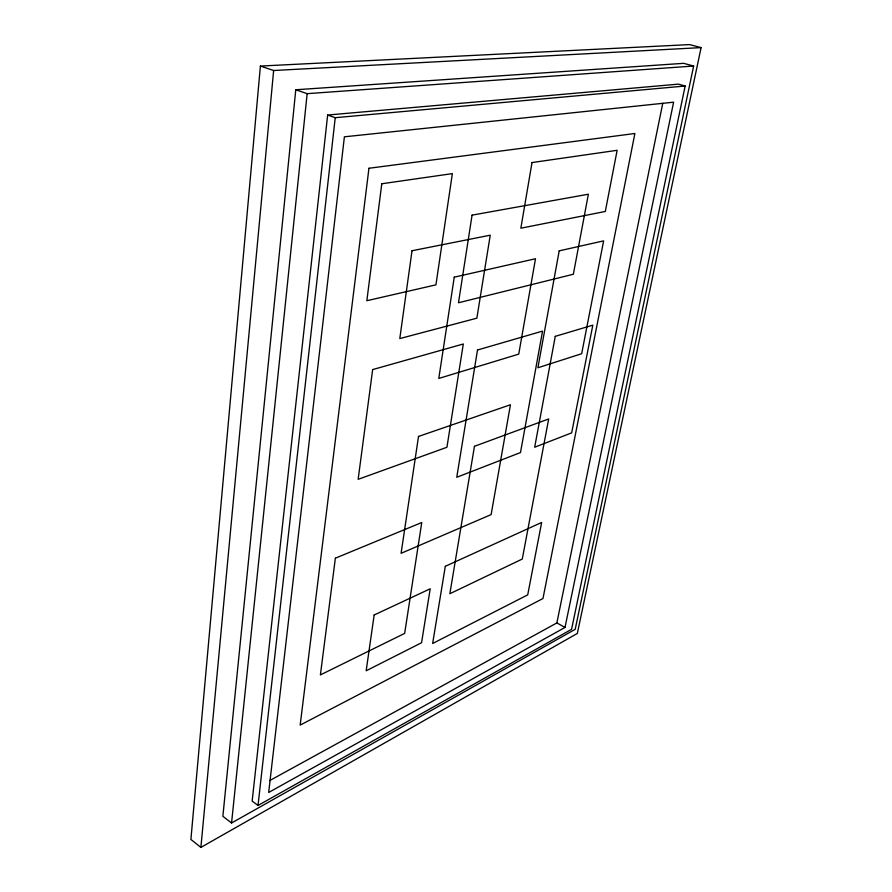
<?xml version="1.0" encoding="UTF-8"?>
<svg xmlns="http://www.w3.org/2000/svg" width="892" height="892" viewBox="0 0 892 892"><rect width="100%" height="100%" fill="white"/><g stroke="black" fill="none" stroke-linecap="round" stroke-linejoin="round"><path stroke-width="1.34" d="M260.397 66.064L190.899 839.439L200.89 847.4L577.336 633.443L701.101 47.611L689.583 44.6L260.397 66.064L273.643 70.513L701.101 47.611M200.89 847.4L273.643 70.513M295.776 89.757L222.866 816.303L231.563 823.004L575.195 629.328L693.642 66.03L683.651 63.332L295.776 89.757L307.16 93.66L693.642 66.03M231.563 823.004L307.16 93.66M327.654 115.035L252.157 801.072L258.022 805.465L571.571 629.317L685.156 86.011L678.455 84.138L327.654 115.035L335.236 117.688L685.156 86.011M258.022 805.465L335.236 117.688M269.618 780.634L556.876 622.928L662.756 103.361M565.004 627.444L673.616 102.179L344.39 136.81L268.682 792.475L565.004 627.444L556.876 622.928M368.953 168.265L300.169 725.096L542.983 598.51L634.881 133.499L368.953 168.265M381.787 183.763L366.835 300.715L435.932 284.849L452.356 173.617L381.787 183.763M335.37 558.18L320.395 674.909L404.656 633.398L421.76 522.522L335.37 558.18M372.655 369.589L358.149 479.327L446.937 447.271L463.305 343.989L372.655 369.589M412.015 250.752L399.794 338.57L476.863 318.176L490.254 235.187L412.015 250.752M374.161 614.989L366.166 670.784L421.559 642.731L430.212 588.787L374.161 614.989M418.515 436.444L401.088 553.308L491.124 514.606L510.447 404.756L418.515 436.444M454.251 277.178L438.786 378.453L518.743 354.124L535.501 258.736L454.251 277.178M472.069 215.139L458.477 302.767L573.355 274.245L588.374 194.222L472.069 215.139M477.51 350.01L456.749 477.287L520.493 452.556L542.559 331.099L477.51 350.01M445.309 566.308L432.642 643.489L527.718 594.864L541.656 522.456L445.309 566.308M474.466 446.29L449.847 593.726L522.277 559.039L548.68 418.961L474.466 446.29M532.011 162.567L520.85 228.207L605.3 211.471L617.141 150.302L532.011 162.567M559.195 250.853L537.887 367.772L581.662 353.723L603.628 240.873L559.195 250.853M555.27 336.362L534.676 447.227L571.672 432.865L592.823 325.156L555.27 336.362"/></g></svg>
